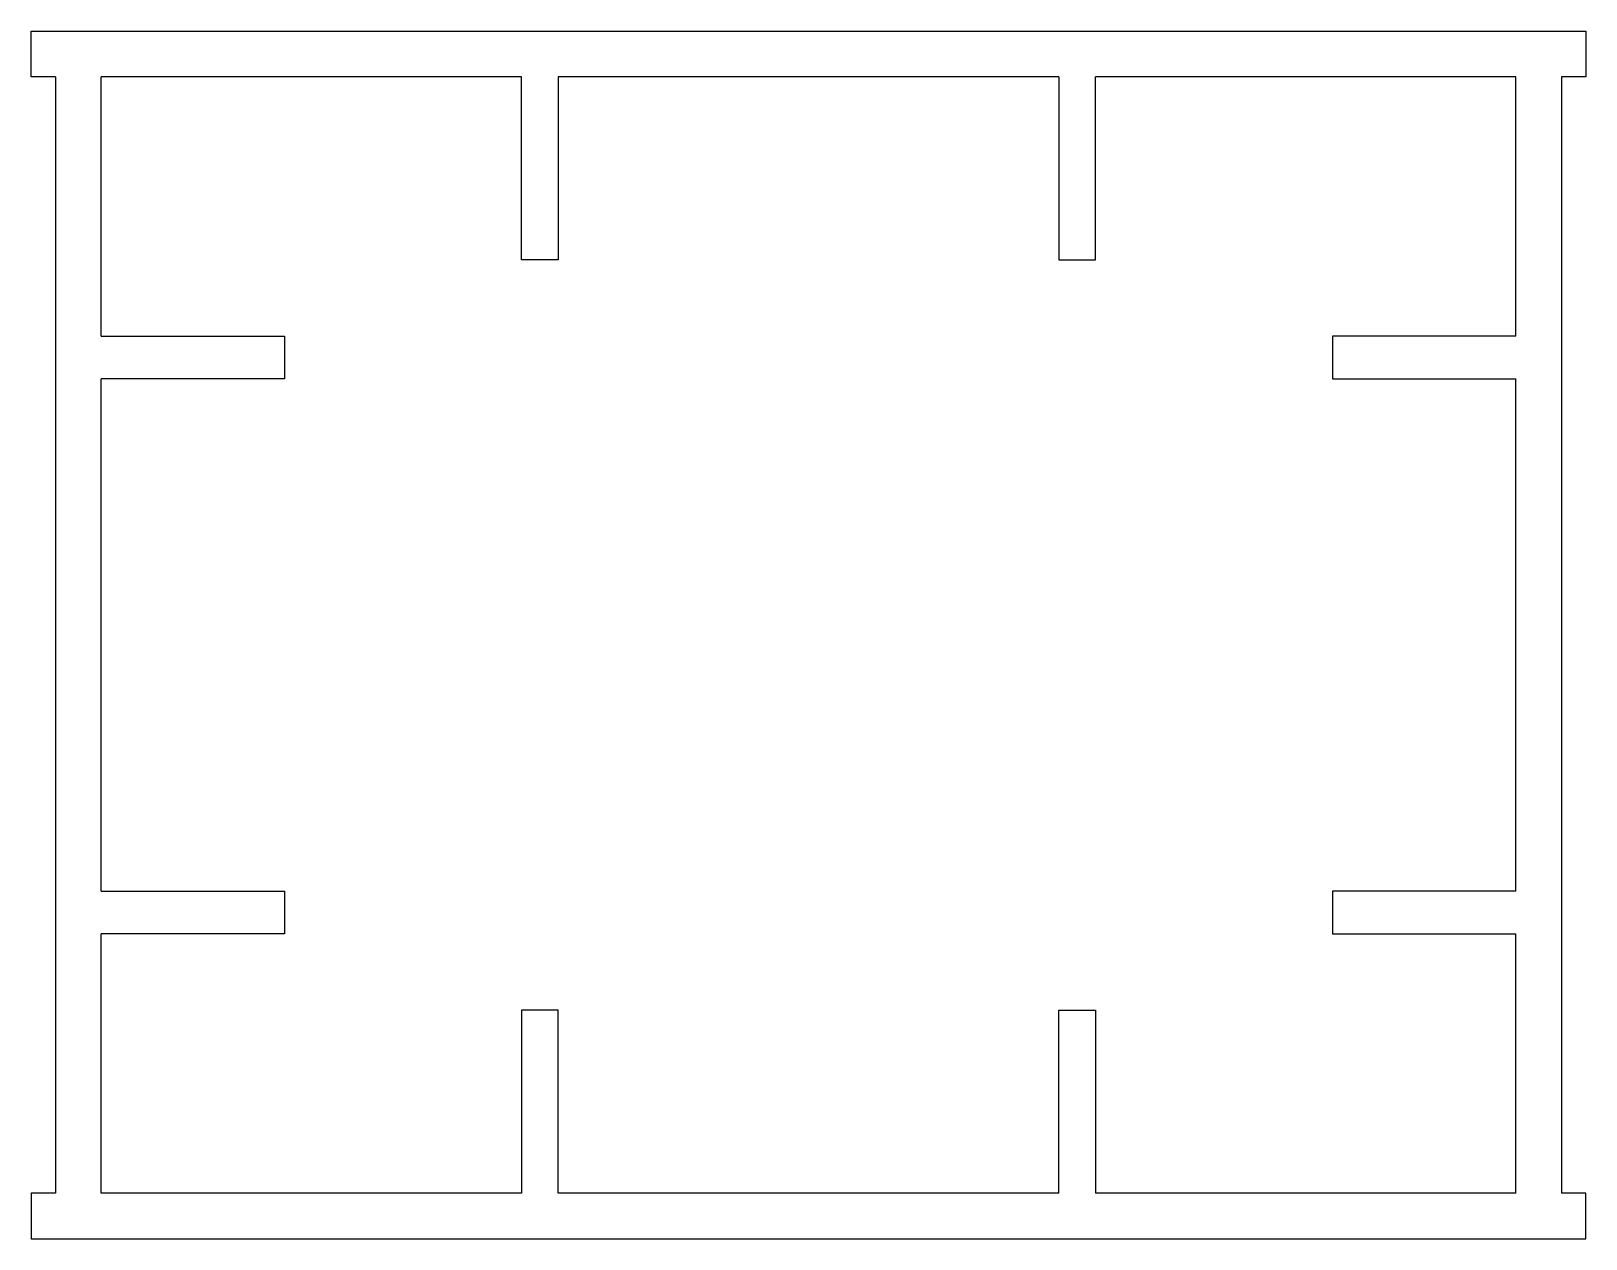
# Model space of a CAD drawing. Header units: millimetres. Extents: x -1274 to 1274, y -989 to 989.
import ezdxf

# ---------------------------------------------------------------- set-up
doc = ezdxf.new("R2010")
doc.units = ezdxf.units.MM
doc.layers.add('sez02', color=40, linetype='Continuous')

msp = doc.modelspace()

# ---------------------------------------------------------------- linework, layer by layer
at = {"layer": 'sez02'}
for p, q in [((-1273.5, 989.5), (1273.5, 989.5)), ((-1273.5, 914.5), (-1273.5, 989.5)), ((1273.5, 989.5), (1273.5, 914.5)), ((-1233.5, 914.5), (-1273.5, 914.5)), ((-1233.5, 914.5), (-1233.5, -914.5)), ((-1158.5, 489.5), (-1158.5, 914.5)), ((-470, 914.5), (-1158.5, 914.5)), ((-470, 614.5), (-470, 914.5)), ((-410, 914.5), (-410, 614.5)), ((410, 914.5), (-410, 914.5)), ((410, 914.5), (410, 614.5)), ((470, 614.5), (470, 914.5)), ((1158.5, 914.5), (470, 914.5)), ((1158.5, 489.5), (1158.5, 914.5)), ((1233.5, 914.5), (1233.5, -914.5)), ((1273.5, 914.5), (1233.5, 914.5)), ((-410, 614.5), (-470, 614.5)), ((410, 614.5), (470, 614.5)), ((-1158.5, 489.5), (-858.5, 489.5)), ((-858.5, 489.5), (-858.5, 419.5)), ((1158.5, 489.5), (858.5, 489.5)), ((858.5, 489.5), (858.5, 419.5)), ((-1158.5, -419.5), (-1158.5, 419.5)), ((-858.5, 419.5), (-1158.5, 419.5)), ((858.5, 419.5), (1158.5, 419.5)), ((1158.5, -419.5), (1158.5, 419.5)), ((-1158.5, -419.5), (-858.5, -419.5)), ((-858.5, -419.5), (-858.5, -489.5)), ((1158.5, -419.5), (858.5, -419.5)), ((858.5, -419.5), (858.5, -489.5)), ((-1158.5, -914.5), (-1158.5, -489.5)), ((-858.5, -489.5), (-1158.5, -489.5)), ((858.5, -489.5), (1158.5, -489.5)), ((1158.5, -914.5), (1158.5, -489.5)), ((-410, -614.5), (-470, -614.5)), ((-470, -614.5), (-470, -914.5)), ((-410, -914.5), (-410, -614.5)), ((410, -614.5), (470, -614.5)), ((410, -914.5), (410, -614.5)), ((470, -614.5), (470, -914.5)), ((-1233.5, -914.5), (-1273.5, -914.5)), ((-1273.5, -914.5), (-1273.5, -989.5)), ((-470, -914.5), (-1158.5, -914.5)), ((410, -914.5), (-410, -914.5)), ((1158.5, -914.5), (470, -914.5)), ((1273.5, -914.5), (1233.5, -914.5)), ((1273.5, -989.5), (1273.5, -914.5)), ((-1273.5, -989.5), (1273.5, -989.5))]:
    msp.add_line(p, q, dxfattribs=at)

doc.saveas('drawing.dxf')
